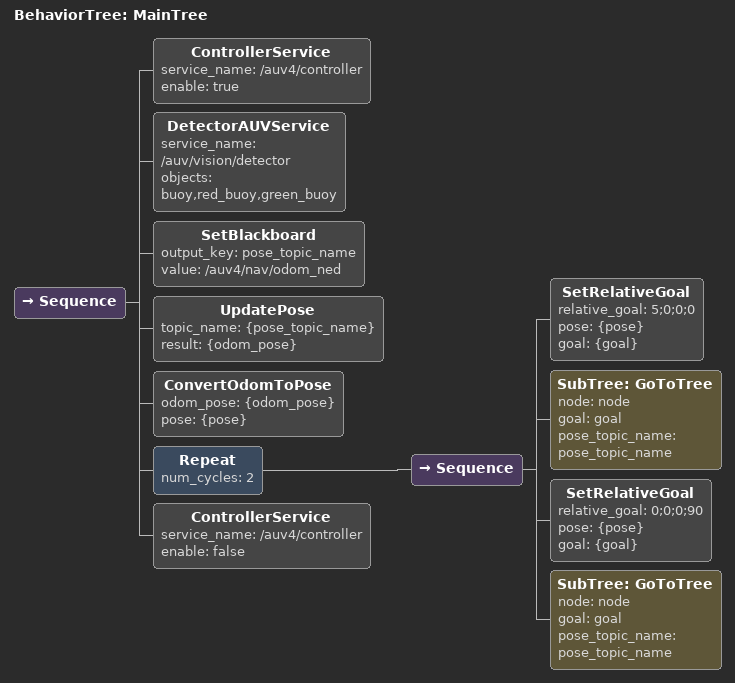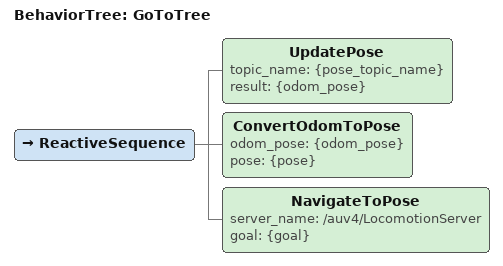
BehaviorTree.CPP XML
<root main_tree_to_execute="MainTree">
  <BehaviorTree ID="MainTree">
    <Sequence>
      <ControllerService service_name="/auv4/controller" enable="true"/>
      <DetectorAUVService service_name="/auv/vision/detector" objects="buoy,red_buoy,green_buoy"/>
      <SetBlackboard output_key="pose_topic_name" value="/auv4/nav/odom_ned"/>

      <UpdatePose topic_name="{pose_topic_name}" result="{odom_pose}"/>
      <ConvertOdomToPose odom_pose="{odom_pose}" pose="{pose}" />

      <Repeat num_cycles="2">
        <Sequence>
          <SetRelativeGoal relative_goal="5;0;0;0" pose="{pose}" goal="{goal}" />
          <SubTree ID="GoToTree" node="node" goal="goal" pose_topic_name="pose_topic_name" />
          <SetRelativeGoal relative_goal="0;0;0;90" pose="{pose}" goal="{goal}" />
          <SubTree ID="GoToTree" node="node" goal="goal" pose_topic_name="pose_topic_name" />
        </Sequence>
      </Repeat>
      <ControllerService service_name="/auv4/controller" enable="false" />
    </Sequence>
  </BehaviorTree>

  <BehaviorTree ID="GoToTree">
    <ReactiveSequence>
      <UpdatePose topic_name="{pose_topic_name}" result="{odom_pose}"/>
      <ConvertOdomToPose odom_pose="{odom_pose}" pose="{pose}" />
      <NavigateToPose server_name="/auv4/LocomotionServer" goal="{goal}"/>
    </ReactiveSequence>
  </BehaviorTree>

</root>
